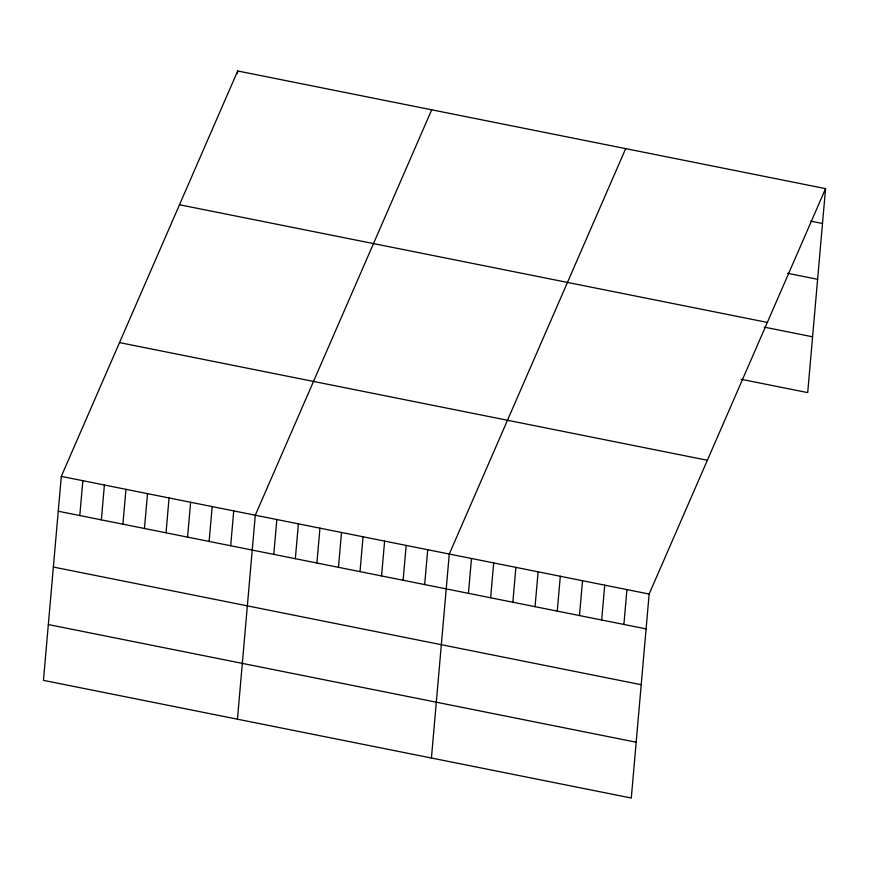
<?xml version="1.0" encoding="UTF-8"?>
<svg xmlns="http://www.w3.org/2000/svg" width="869" height="869" viewBox="0 0 869 869"><rect width="100%" height="100%" fill="white"/><g stroke="black" fill="none" stroke-linecap="round" stroke-linejoin="round"><path stroke-width="1.3" d="M61.297 476.386L43.45 680.362L631.296 798.024L649.143 594.048L825.55 188.638L237.704 70.976L61.297 476.386L649.143 594.048M79.796 515.545L82.848 480.698M101.358 519.858L104.399 485.011M122.909 524.181L125.962 489.323M144.46 528.493L147.513 493.635M166.022 532.806L169.064 497.959M187.574 537.118L190.626 502.271M237.465 73.659L237.704 70.976M209.125 541.43L212.177 506.584M230.687 545.743L233.728 510.896M237.443 719.184L255.29 515.208L431.697 109.809M273.789 554.379L276.842 519.521M295.341 558.691L298.393 523.844M316.903 563.003L319.944 528.156M338.454 567.316L341.506 532.469M360.005 571.628L363.057 536.781M381.567 575.951L384.609 541.094M403.118 580.264L406.171 545.406M424.669 584.576L427.722 549.729M431.426 758.018L449.273 554.042L625.68 148.632M468.434 593.331L471.487 558.485M490.637 597.785L493.69 562.927M512.851 602.228L515.893 567.37M535.054 606.671L538.107 571.824M557.268 611.113L560.309 576.266M579.471 615.556L582.523 580.709M601.674 620.01L604.726 585.152M623.888 624.453L626.94 589.595M825.55 188.638L807.703 392.614L741.083 379.286M810.744 221.139L822.498 223.496M787.575 273.29L817.62 279.307M179.492 204.758L767.338 322.421M764.253 327.135L812.591 336.803M119.509 342.603L707.355 460.266M58.245 511.233L646.091 628.895M53.367 567.044L641.213 684.707M48.338 624.55L636.184 742.213"/></g></svg>
